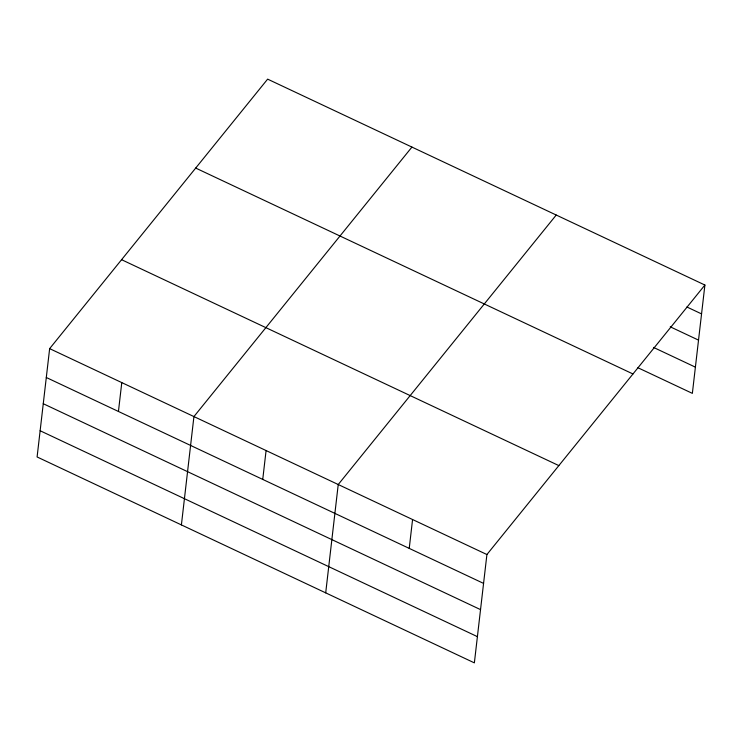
<?xml version="1.0" encoding="UTF-8"?>
<svg xmlns="http://www.w3.org/2000/svg" width="742" height="742" viewBox="0 0 742 742"><rect width="100%" height="100%" fill="white"/><g stroke="black" fill="none" stroke-linecap="round" stroke-linejoin="round"><path stroke-width="1.11" d="M49.64 348.629L37.1 456.961L474.37 662.866L486.91 554.534L704.9 285.039L267.63 79.134L49.64 348.629L486.91 554.534M118.442 411.467L121.781 382.603M181.4 524.909L193.931 416.577L411.931 147.083M262.742 479.415L266.081 450.552M325.701 592.858L338.231 484.526L556.231 215.032M409.232 548.394L412.571 519.53M704.9 285.039L692.36 393.371L637.925 367.735M686.907 306.993L701.561 313.903M670.258 326.814L698.528 340.124M653.517 347.423L695.402 367.151M195.693 168.063L632.963 373.968M121.577 259.691L558.847 465.596M46.292 377.493L483.571 583.398M43.259 403.713L480.538 609.618M40.133 430.74L477.403 636.645"/></g></svg>
